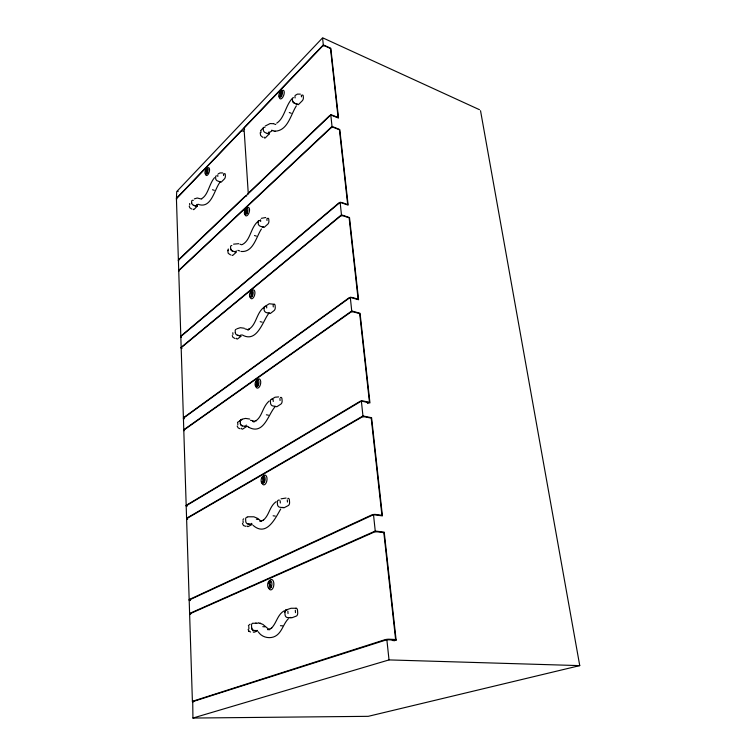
<?xml version="1.0" encoding="UTF-8"?>
<svg xmlns="http://www.w3.org/2000/svg" width="756" height="756" viewBox="0 0 756 756"><rect width="100%" height="100%" fill="white"/><g stroke="black" fill="none" stroke-linecap="round" stroke-linejoin="round"><path stroke-width="1.13" d="M296.361 105.84C290.673 114.638 287.875 130.835 274.91 131.194M248.355 625.647L250.066 624.22M261.434 228.992C256.161 236.855 253.317 252.712 240.975 251.465M214.515 177.669C209.157 183.831 208.287 194.632 201.975 198.478M219.864 182.376C214.175 189.917 211.311 209.327 198.034 204.262M242.988 519.504L243.753 518.833M291.788 98.941C285.418 106.152 284.265 118.446 276.696 123.162M237.478 422.368L242.1 419.533L241.589 419.514M193.621 701.521L192.402 701.332L384.908 639.718A3.005 0.529 -5.9 0 1 389.123 639.217L395.615 639.51L383.831 532.64L377.565 531.874A2.882 0.784 -6 0 0 373.521 532.394L189.917 613.777A2.325 0.491 -3.8 0 0 189.954 614.259M480.532 110.726L579.748 665.62L368.229 716.329L192.931 718.049L192.723 701.634L386.864 639.727L396.135 640.134L384.218 532.139L375.25 531.043L189.907 613.314A2.325 0.491 -3.8 0 0 190.805 613.929M260.782 130.504L263.428 127.755M280.741 508.977C275.505 517.888 266.641 537.346 253.033 525.316M262.908 308.117C256.284 314.222 256.057 325.033 248.856 329.266L249.263 329.03L247.495 329.682M268.399 313.901C262.908 321.139 256.87 343.394 242.336 334.965M192.931 718.049L389.019 659.912L579.748 665.62M257.068 222.236C250.491 228.756 250.236 240.427 242.487 244.453M322.623 38.405L323.313 44.897L176.677 198.11A1.947 1.115 0.6 0 0 176.724 199.225M206.104 169.694L206.709 169.06L206.861 172.406L206.256 173.029L206.104 169.694L207.144 170.043L207.749 169.41M280.136 92.572L280.863 91.816L281.96 92.26L281.223 93.026L281.525 96.57L280.429 96.125L280.136 92.572L281.223 93.026M280.429 96.125L281.166 95.36L280.863 91.816M269.23 400.973C262.285 406.964 262.417 416.528 255.755 420.903L256.161 420.62L253.08 421.612L253.619 421.631M288.395 618.701C282.791 624.286 281.761 634.152 273.445 637.015C267.898 638.773 261.425 636.807 258.221 631.789M196.995 204.413L197.08 206.369L194.103 209.355A2.013 0.86 -74.3 0 1 193.101 209.062M268.919 132.007L269.079 134.086L265.479 137.696A2.24 1.021 -71.6 0 1 264.156 137.11M274.938 406.936C268.257 414.335 263.721 435.513 248.611 427.206M295.105 95.473L297.401 94.113L300.387 94.131M323.313 44.897L330.826 48.299L338.527 118.078L330.797 114.931L178.652 260.045A2.003 1.04 -0.3 0 0 178.699 261.075M330.797 114.931L332.026 126.432L178.974 270.147A2.013 1.021 -0.5 0 0 178.803 270.931M245.87 213.258L245.634 209.563L246.324 208.911L246.56 212.606L245.87 213.258L246.966 213.608M276.091 501.691C269.212 506.775 269.457 515.176 263.249 520.222L263.636 519.901L261.094 521.224L261.604 521.035L259.686 521.158M218.191 173.871L220.09 172.916L222.689 172.944M332.026 126.432L339.794 129.541L348.129 205.131L340.134 202.343L181.081 336.316A2.07 0.936 -1.2 0 0 181.128 337.252M340.134 202.343L341.466 214.827L181.421 347.117A2.079 0.917 -1.4 0 0 181.809 348.223M250.86 292.118L251.578 291.514L251.833 295.501L251.105 296.097L250.86 292.118L251.994 292.421L252.117 294.405M264.505 306.775L269.249 303.761L274.334 304.309M283.954 610.952C277.386 614.808 276.545 623.199 271.366 628.245L271.744 627.886L269.127 629.512L269.637 629.275L267.567 629.587L269.76 629.691M341.466 214.827L349.508 217.567L358.571 299.735L350.293 297.382L183.68 417.974A2.145 0.813 -2.1 0 0 184.077 418.947M265.205 126.035L270.138 123.559L273.379 123.701M186.288 506.133A2.23 0.68 -2.9 0 1 186.477 505.603L361.368 401.086L369.958 402.92L360.064 313.277L351.738 310.981L184.048 429.559A2.155 0.794 -2.2 0 0 184.445 430.504M269.656 132.319L271.962 130.93M256.492 381.147L257.248 380.618L257.522 384.917L256.756 385.447L256.492 381.147L257.664 381.402M271.3 399.489L275.004 397.231L278.68 396.9M261.34 218.323L265.734 217.53M367.444 403.524L369.476 402.324L359.705 313.627L353.884 312.02A2.637 1.228 -6.2 0 0 350.208 312.568L184.058 429.956A2.155 0.794 -2.2 0 0 184.105 430.75M190.37 600.548A2.315 0.51 -3.6 0 1 189.482 599.895L373.502 514.704L382.423 515.894L371.593 417.718L362.956 415.961L186.874 518.058A2.24 0.652 -3 0 0 187.743 518.909M281.062 498.828L286.108 498.053M236.826 328.822L240.342 327.688L244.273 328.227M194.358 198.875L197.25 198.006L201.71 199.13M269.193 581.969L270.024 581.6L270.346 586.675L269.514 587.034L269.193 581.969L270.459 582.073M286.354 609.865L291.06 608.268L296.21 608.259M257.267 631.033L254.186 632.214A2.608 1.361 -86 0 1 253.184 631.827M233.566 244.169L238.716 243.678M241.901 419.211L245.577 418.408L249.66 419.041M392.251 640.578L395.615 639.51M393.895 640.842L396.135 640.134M247.892 516.783L253.884 516.802L257.56 518.342M231.837 245.53L231.402 245.587A2.221 1.559 48.2 0 0 230.552 246.928L230.646 248.696A2.221 1.559 48.2 0 0 232.631 251.134M247.59 517.123L247.051 517.132A2.466 1.994 63.5 0 0 245.634 519.23L245.757 521.46A2.457 1.994 63.7 0 0 247.977 523.965L252.145 524.456L248.242 526.497A2.457 1.276 -82.5 0 1 247.051 525.911M178.151 191.277L177.991 191.608M257.21 630.589L253.959 630.438A2.608 2.136 73.8 0 1 251.644 627.763M262.795 626.696L264.978 626.8M257.862 623.218L252.476 623.284A2.599 2.126 73.6 0 0 251.521 625.448L251.654 627.867A2.608 2.136 73.8 0 0 253.969 630.551L256.133 630.655A2.608 2.126 73.8 0 0 257.201 630.362M280.419 625.703L282.621 625.817M193.139 701.993L192.411 701.823M247.977 524.078L250.066 524.324A2.457 1.994 63.8 0 0 251.805 523.35M256.378 519.23L258.476 519.485M273.105 515.8L275.231 516.064M242.421 523.483L243.508 525.562L245.87 526.356M250.472 420.289L252.495 420.667M252.504 421.451L254.526 421.82M266.386 414.798L268.437 415.195M193.347 200.349L192.893 200.264A2.07 1.436 45.3 0 0 191.637 201.483L191.703 203.071M258.372 622.802L262.852 624.361L269.023 629.531M369.476 402.324L363.475 401.039A2.731 1.058 -6.1 0 0 359.648 401.578L186.458 505.188A2.23 0.68 -2.9 0 0 187.327 506.066M240.153 428.775L238.197 427.934L237.176 426.091M260.13 623.171L260.678 623.294M274.078 131.015L275.411 131.308M237.365 335.239L239.312 335.711A2.287 1.692 51.4 0 0 241.098 334.653M245.02 328.888L246.976 329.37M260.196 321.669L262.171 322.169M235.173 338.584L232.924 337.299L232.272 335.579M250.548 632.007L249.007 631.251M237.847 250.359L239.737 250.907M239.964 244.207L241.854 244.774M254.47 235.522L256.378 236.108M191.693 202.995A2.06 1.436 45.3 0 0 193.536 205.254L197.08 206.369M193.545 205.33L195.313 205.887A2.06 1.436 45.4 0 0 197.014 204.753M245.634 209.563L246.74 209.913L246.853 211.765M212.483 189.737L214.279 190.323M206.861 172.406L207.909 172.755M230.552 254.914L228.218 253.317L227.66 250.151M191.637 209.015L189.822 207.805L189.208 206.161M269.079 134.086L265.365 132.687A2.268 1.427 47.3 0 1 263.362 130.174L263.239 128.492A2.277 1.427 47.2 0 1 264.969 127.405M271.706 130.193L273.577 130.911M273.889 123.814L275.76 124.542M289.293 112.512L291.183 113.268M262.767 137.337L260.64 135.522L260.177 132.763M479.474 109.696L322.642 37.8L176.706 191.599L176.441 198.667M247.448 329.569L248.384 330.107M261.141 521.196L257.994 518.635M252.995 420.837L253.978 421.546M247.259 426.195L249.036 427.518M248.148 629.379L248.677 630.873M248.573 630.759L249.102 631.355M350.293 297.382L351.738 310.981M361.368 401.086L362.956 415.961M373.502 514.704L375.25 531.043M386.864 639.727L389.019 659.912M301.332 95.199L301.493 96.862M294.944 96.286L295.095 97.94M260.858 130.996L260.971 132.612M266.868 218.749L266.991 220.478M273.143 305.074L273.275 306.945M279.928 398.478L280.07 400.5M287.289 499.848L287.45 502.05M295.312 610.253L295.483 612.662M260.565 219.741L260.688 221.48M266.584 306.057L266.717 307.938M273.105 399.442L273.247 401.474M280.174 500.784L280.325 502.995M287.866 611.16L288.036 613.57M244.037 128.435L248.27 193.574M257.73 382.47L257.938 385.692M263.797 477.641L264.099 482.29M270.648 585.106L270.78 587.128M235.305 332.753L235.201 330.844A2.277 1.692 51.2 0 1 236.07 329.332M240.21 421.347A2.362 1.843 56 0 1 241.117 419.637A2.362 1.843 56 0 0 240.21 421.338L240.323 423.398A2.362 1.843 56.1 0 0 242.468 425.959L246.484 426.582L242.752 429.021A2.344 1.181 -79.5 0 1 241.476 428.189M228.284 248.979L228.378 250.661M232.829 332.706L232.933 334.521M237.734 422.991L237.847 424.948M243.045 520.61L243.158 522.736M248.79 626.516L248.922 628.822M223.483 173.965L223.568 175.524M217.737 174.91L217.813 176.46M207.144 170.043L207.248 172.274M189.661 203.487L189.718 205.008M176.441 198.998L178.388 260.225M178.407 260.565L178.728 270.667M178.737 271.007L180.816 336.42M180.826 336.789L181.166 347.59M181.175 347.958L183.406 418.002M183.415 418.389L183.784 429.966M183.793 430.362L186.184 505.537M186.193 505.962L186.59 518.399M186.609 518.824L189.17 599.725M189.189 600.179L189.614 613.579M189.624 614.042L192.402 701.332M280.334 92.686A4.583 2.079 -70.5 0 1 284.105 91.268A4.583 2.079 -70.5 0 1 282.016 98.195A4.583 2.079 -70.5 0 1 279.333 96.021M248.327 193.895A2.155 1.247 -2.5 0 1 248.592 192.941L329.351 115.876A2.372 1.521 -6.5 0 1 332.659 115.328L338.102 117.53L330.495 48.488L325.241 46.107A2.296 1.616 -6.7 0 0 322.009 46.664L244.349 127.764A2.088 1.323 -1.9 0 0 244.103 128.775A2.136 1.351 -1.9 0 0 244.623 129.38M292.506 100.576A2.353 1.417 47.9 0 0 294.566 103.185L296.465 104.035A2.353 1.417 48 0 0 297.751 104.035M293.602 97.722A2.362 1.417 47.9 0 0 292.355 98.923L292.506 100.652A2.362 1.427 47.9 0 0 294.566 103.27L298.337 104.715L302.249 100.794A2.372 1.106 -70.2 0 0 303.383 97.637L303.222 95.984A2.372 1.106 -70.1 0 0 302.088 95.19M268.938 132.3A2.268 1.427 47.3 0 1 267.227 133.396M256.152 381.856A4.725 2.419 -78.1 0 1 260.338 380.003A4.725 2.419 -78.1 0 1 258.75 387.582A4.725 2.419 -78.1 0 1 255.651 384.237M242.459 425.855A2.362 1.843 56.1 0 1 240.323 423.303M280.448 397.543A2.457 1.304 -78.5 0 1 281.969 398.894L282.12 400.916A2.457 1.304 -78.5 0 1 280.92 404.063L276.857 406.728L272.765 405.915A2.457 1.852 56.3 0 1 270.553 403.25L270.402 401.143A2.457 1.852 56.2 0 1 272.302 399.31M246.324 425.052A2.362 1.843 56.3 0 1 244.481 426.318M275.335 406.359A2.457 1.852 56.4 0 1 274.815 406.331M184.067 418.55A2.145 0.813 -2.1 0 1 183.67 417.577L348.667 298.062A2.618 1.257 -6.2 0 1 352.315 297.514L358.108 299.159L349.149 217.851L343.536 215.942A2.523 1.389 -6.3 0 0 340.011 216.499L181.431 347.486A2.088 0.917 -1.4 0 0 181.827 348.592M251.001 291.986A4.555 2.23 -75.5 0 1 254.659 291.022A4.555 2.23 -75.5 0 1 253.222 297.836A4.555 2.23 -75.5 0 1 250.066 296.418M236.458 338.244A2.259 1.096 -76.9 0 0 237.677 338.849L241.24 336.08L237.356 335.154A2.287 1.701 51.3 0 1 235.296 332.659M274.012 304.347A2.362 1.2 -75.6 0 1 275.118 305.594L275.25 307.465A2.362 1.2 -75.7 0 1 274.107 310.565L270.232 313.57L266.282 312.549A2.372 1.701 51.8 0 1 264.156 309.951L264.014 308.004A2.372 1.701 51.7 0 1 265.857 306.445M264.024 308.089A2.372 1.701 51.7 0 1 265.857 306.53M269.608 312.823A2.372 1.701 51.9 0 1 268.257 313.069M269.297 581.024A5.226 2.797 -84.7 0 1 273.417 581.336A5.226 2.797 -84.7 0 1 272.377 588.962A5.226 2.797 -84.7 0 1 268.446 587.289M268.427 583.348A5.226 2.797 -84.7 0 1 268.786 582.101M295.813 608.315A2.731 1.512 -85.9 0 1 297.524 610.394L297.694 612.795A2.74 1.512 -86 0 1 296.38 616.055L291.863 617.784L287.45 617.548A2.712 2.164 72.3 0 1 285.05 614.732L284.88 612.228A2.712 2.164 72.1 0 1 286.911 609.695M284.889 612.332A2.712 2.164 72.1 0 1 286.911 609.808M255.708 623.105A2.599 2.126 73.5 0 1 256.275 623.218M290.739 617.378A2.712 2.155 72.3 0 1 289.661 617.671M190.361 600.094A2.315 0.52 -3.6 0 1 189.463 599.442L371.678 514.968A2.863 0.822 -6 0 1 375.685 514.449L381.922 515.29L371.215 418.134L365.176 416.915A2.75 1.03 -6.1 0 0 361.33 417.444L186.883 518.484A2.24 0.652 -3 0 0 187.29 519.249M262.209 477.896A4.942 2.608 -81.2 0 1 266.471 476.261A4.942 2.608 -81.2 0 1 265.394 484.029A4.942 2.608 -81.2 0 1 261.699 481.629M287.8 498.45A2.58 1.408 -81.9 0 1 289.416 500.132L289.576 502.334A2.58 1.408 -82 0 1 288.32 505.547L284.048 507.777L279.796 507.238A2.561 2.013 63.2 0 1 277.49 504.498L277.329 502.201A2.561 2.013 63 0 1 279.295 500.047M282.961 507.323A2.561 2.013 63.3 0 1 281.922 507.512M206.331 169.845A4.092 1.739 -73.4 0 1 209.355 168.399A4.092 1.739 -73.4 0 1 208.08 174.438A4.092 1.739 -73.4 0 1 205.5 173.776M176.526 199.282A1.918 1.096 0.6 0 1 176.677 198.441L240.682 131.591A2.079 1.314 -1.7 0 1 243.555 131.119M178.69 260.735A2.013 1.04 -0.3 0 1 178.473 260.499A1.975 1.021 -0.3 0 1 178.624 259.714L244.793 196.569A2.145 1.228 -2.3 0 1 246.144 195.984A2.183 1.257 -2.3 0 1 246.702 195.936M224.116 173.937A2.107 0.926 -73.2 0 1 225.288 174.579L225.373 176.139A2.107 0.926 -73.2 0 1 224.39 178.945L221.187 182.168L217.586 180.958A2.136 1.436 46 0 1 215.687 178.614L215.611 176.999A2.136 1.436 46 0 1 216.433 175.808M220.279 181.638A2.136 1.436 46.1 0 1 219.391 181.572M181.119 336.883A2.07 0.936 -1.2 0 1 181.062 335.947L338.603 203.175A2.504 1.417 -6.4 0 1 342.099 202.617L347.684 204.574L339.444 129.777L334.02 127.603A2.419 1.531 -6.5 0 0 330.646 128.17L178.983 270.497A2.013 1.021 -0.5 0 0 178.822 271.272M245.785 209.629A4.423 2.06 -73.6 0 1 249.282 208.269A4.423 2.06 -73.6 0 1 247.902 214.836A4.423 2.06 -73.6 0 1 244.887 213.901M245.048 211.784A4.423 2.06 -73.6 0 1 245.36 210.678M231.941 255.131A2.183 1.011 -74.8 0 0 232.971 255.188L236.382 252.145L232.631 251.049A2.221 1.559 48.2 0 1 230.637 248.62M267.397 218.55A2.287 1.106 -73.4 0 1 268.777 219.363L268.9 221.092A2.296 1.106 -73.5 0 1 267.804 224.126L264.109 227.424L260.291 226.224A2.306 1.559 48.9 0 1 258.24 223.691L258.117 221.886A2.306 1.559 48.8 0 1 259.894 220.572M258.117 221.962A2.296 1.559 48.8 0 1 259.903 220.648M236.241 250.822A2.221 1.559 48.3 0 1 234.511 251.682M263.513 226.696A2.296 1.559 49 0 1 262.2 226.838M263.371 476.998L262.578 477.461L262.871 482.12L263.674 481.666L263.371 476.998M281.345 96.305A3.487 1.578 -70.5 0 0 281.884 90.871A3.487 1.578 -70.5 0 0 278.822 95.247A3.487 1.578 -70.5 0 0 281.345 96.305M257.758 386.014A3.591 1.833 -78.1 0 0 258.183 379.956A3.591 1.833 -78.1 0 0 255.084 383.831A3.591 1.833 -78.1 0 0 257.758 386.014M252.06 296.494A3.468 1.692 -75.6 0 0 252.476 290.786A3.468 1.692 -75.6 0 0 249.508 294.802A3.468 1.692 -75.6 0 0 252.06 296.494M271.102 587.384A3.969 2.126 -84.7 0 0 270.572 580.759A3.969 2.126 -84.7 0 0 267.652 585.635A3.969 2.126 -84.7 0 0 271.102 587.384M264.383 482.215A3.761 1.975 -81.2 0 0 263.891 476.138A3.761 1.975 -81.2 0 0 261.113 481.071A3.761 1.975 -81.2 0 0 264.383 482.215M207.04 173.209A3.109 1.323 -73.4 0 0 207.456 168.286A3.109 1.323 -73.4 0 0 204.952 172.207A3.109 1.323 -73.4 0 0 207.04 173.209M246.777 213.504A3.364 1.559 -73.6 0 0 247.184 208.117A3.364 1.559 -73.6 0 0 244.339 212.247A3.364 1.559 -73.6 0 0 246.777 213.504"/></g></svg>
